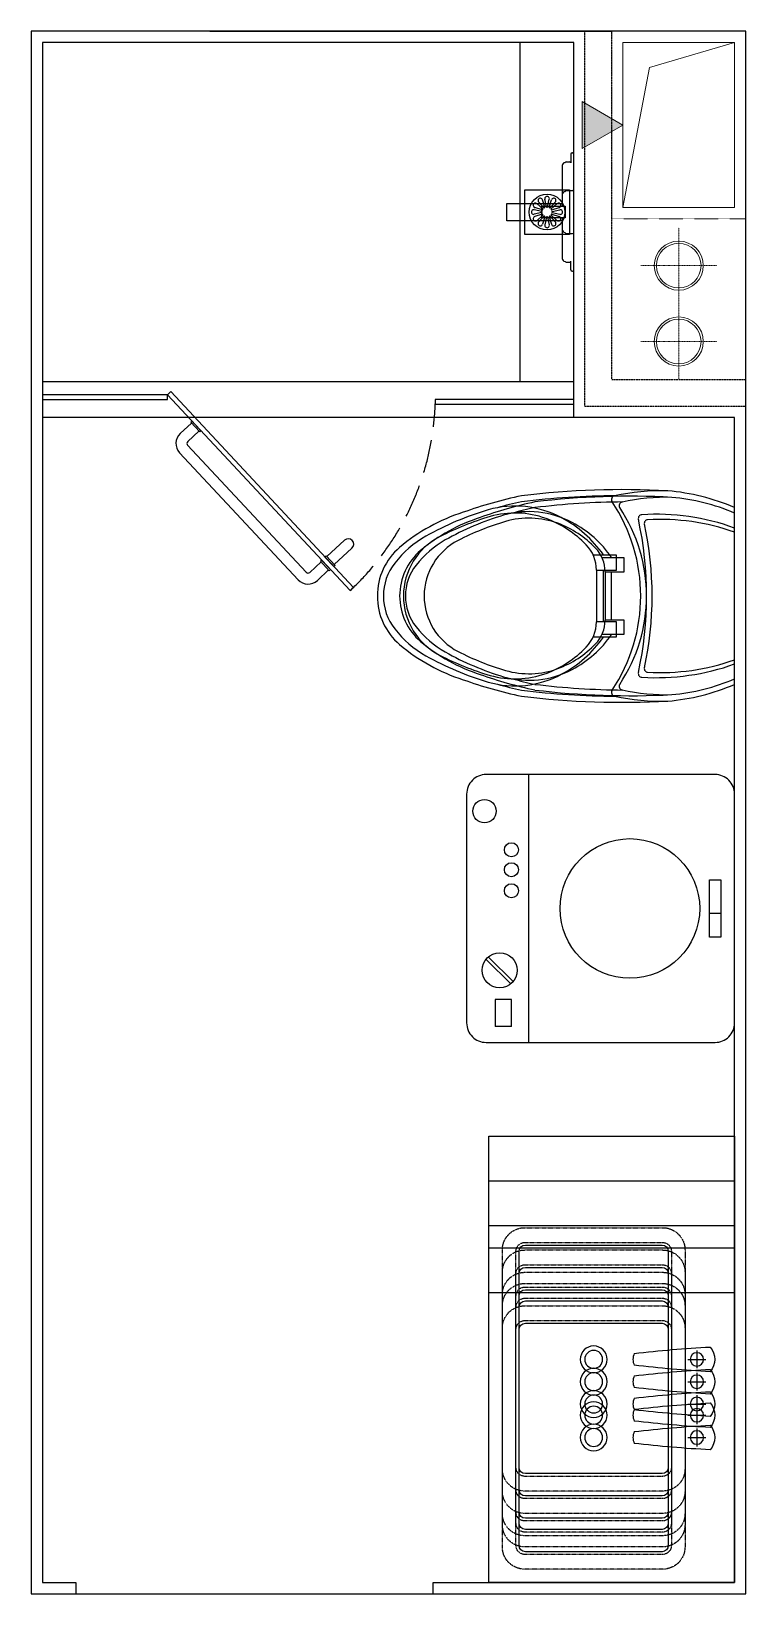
# Model space of a CAD drawing. Header units: millimetres. Extents: x 0 to 1600, y 0 to 3500.
import ezdxf

# ---------------------------------------------------------------- set-up
doc = ezdxf.new("R2010")
doc.units = ezdxf.units.MM
doc.linetypes.add('DASH', pattern=[0.35, 0.25, -0.1])
doc.linetypes.add('DASHED2', pattern=[0.375, 0.25, -0.125])
for name, color, linetype in [('.P-不到顶玻璃隔断', 75, 'Continuous'), ('.P-卫生间台阶', 43, 'Continuous'), ('.PF-地漏', 30, 'Continuous'), ('.PF-洁具', 150, 'Continuous'), ('A-WALL-MOVE', 4, 'Continuous'), ('A-WINDOW', 2, 'Continuous'), ('A-厨卫装修线', 145, 'Continuous'), ('Sunac-地漏', 30, 'Continuous'), ('Sunac-小五金', 8, 'Continuous'), ('Sunac_水盆', 150, 'Continuous'), ('Sunac_洗衣机', 141, 'Continuous'), ('Sunac_门', 75, 'Continuous'), ('Sunac_马桶', 150, 'Continuous')]:
    doc.layers.add(name, color=color, linetype=linetype)
doc.layers.add('A-排气道', color=12, linetype='Continuous', lineweight=18)
doc.layers.add('Sunac_立管', color=80, linetype='Continuous', lineweight=18)

# ---------------------------------------------------------------- blocks, each defined once
blk = doc.blocks.new('A$C04FB5E3C')
at = {"layer": '.PF-洁具', "color": 250, "linetype": 'DASH', "ltscale": 0.5}
for p, q in [((385.5, 295), (76.5, 295)), ((26.5, 245), (26.5, -245)), ((435.5, -245), (435.5, 245)), ((76.5, -295), (385.5, -295))]:
    blk.add_line(p, q, dxfattribs=at)
at = {"layer": '.PF-洁具'}
for p, q in [((384, 256), (78, 256)), ((64, 242), (64, -242)), ((398, -242), (398, 242)), ((78, -256), (384, -256))]:
    blk.add_line(p, q, dxfattribs=at)
at = {"layer": '.PF-洁具', "color": 250, "linetype": 'ByBlock', "ltscale": 0.1}
blk.add_line((20, 0), (-20, 0), dxfattribs=at)
at = {"layer": '.PF-洁具', "color": 250}
blk.add_line((0, 20), (0, -20), dxfattribs=at)
at = {"layer": '.PF-洁具', "color": 250, "linetype": 'DASH', "ltscale": 0.5}
blk.add_lwpolyline([(77, -262), (385, -262, 0.414214), (405, -242), (405, 242, 0.414214), (385, 262), (77, 262, 0.414214), (57, 242), (57, -242, 0.414214)], format="xyb", close=True, dxfattribs=at)
at = {"layer": '.PF-洁具'}
blk.add_lwpolyline([(140.3, 13.1, -0.204812), (140.3, -13.1, 253478688076.269409)], format="xyb", dxfattribs=at)
at = {"layer": '.PF-洁具', "color": 250, "linetype": 'ByBlock', "ltscale": 0.1}
blk.add_circle((0, 0), 15, dxfattribs=at)
at = {"layer": '.PF-洁具'}
blk.add_circle((231, 0), 30, dxfattribs=at)
at = {"layer": '.PF-洁具', "color": 250}
blk.add_circle((231, 0), 20, dxfattribs=at)
at = {"layer": '.PF-洁具', "color": 250, "linetype": 'DASH', "ltscale": 0.5}
for centre, start, end in [((76.5, 245), 90, 180), ((385.5, 245), 0, 90), ((76.5, -245), 180, 270), ((385.5, -245), 270, 0)]:
    blk.add_arc(centre, 50, start, end, dxfattribs=at)
at = {"layer": '.PF-洁具'}
for centre, radius, start, end in [((78, 242), 14, 90, 180), ((384, 242), 14, 0, 90), ((-162.4, -2543), 2574, 83.2453, 87.0506), ((-162.4, 2543), 2574, 272.9494, 276.7547), ((78, -242), 14, 180, 270), ((384, -242), 14, 270, 0)]:
    blk.add_arc(centre, radius, start, end, dxfattribs=at)
at = {"layer": '.PF-洁具', "linetype": 'ByBlock', "ltscale": 0.1}
blk.add_arc((3.1, 0), 43.1, 140.1519, 219.8481, dxfattribs=at)
blk = doc.blocks.new('台盆750')
at = {"layer": 'Sunac_水盆', "ltscale": 0.5}
blk.add_lwpolyline([(-550, 0), (-550, 750), (0, 750), (0, 0)], close=True, dxfattribs=at)
at = {"layer": 'Sunac_水盆', "xscale": -1}
blk.add_blockref('A$C04FB5E3C', (-84.5, 375), dxfattribs=at)
blk = doc.blocks.new('lyt')
for p, q in [((-19.5, 129.7), (-19.5, -129.7)), ((-15.6, 132.3), (-16.9, 132.3)), ((-13, 129.7), (-13, 130.3)), ((-13, 129.7), (-13, 110)), ((-2.6, 112.6), (-10.4, 112.6)), ((0, 110.5), (-0.1, 110.5)), ((6.5, 13), (6.5, 104)), ((-2.6, 48.1), (-16.9, 48.1)), ((0, -13), (0, 13)), ((0, 13), (52, 13)), ((6.5, 19.5), (130.5, 19.5)), ((52, 13), (52, -13)), ((130.5, 19.5), (130.5, -19.5)), ((52, -13), (0, -13)), ((6.5, -104), (6.5, -13)), ((130.5, -19.5), (6.5, -19.5)), ((-2.6, -48.1), (-16.9, -48.1)), ((-15.6, -132.3), (-16.9, -132.3)), ((-13, -129.7), (-13, -110)), ((-2.6, -112.6), (-10.4, -112.6)), ((0, -110.5), (-0.1, -110.5))]:
    blk.add_line(p, q)
for centre, radius, start, end in [((-16.9, 129.7), 2.6, 90, 180), ((-15.6, 129.7), 2.6, 0, 90), ((-10.4, 110), 2.6, 90, 180), ((-2.6, 110), 2.6, 0, 90), ((0, 104), 6.5, 0, 90), ((-16.9, 45.5), 2.6, 90, 180), ((-2.6, 45.5), 2.6, 0, 90), ((0, 39), 6.5, 0, 90), ((-16.9, -45.5), 2.6, 180, 270), ((-2.6, -45.5), 2.6, 270, 0), ((0, -39), 6.5, 270, 0), ((0, -104), 6.5, 270, 0), ((-16.9, -129.7), 2.6, 180, 270), ((-15.6, -129.7), 2.6, 270, 0), ((-10.4, -110), 2.6, 180, 270), ((-2.6, -110), 2.6, 270, 0)]:
    blk.add_arc(centre, radius, start, end)
blk = doc.blocks.new('地漏')
at = {"layer": '.PF-地漏'}
for p, q in [((-50, -50), (-50, 50)), ((-50, 50), (50, 50)), ((-50, -50), (-50, 50)), ((-50, 50), (50, 50)), ((50, 50), (50, -50)), ((50, 50), (50, -50)), ((50, -50), (-50, -50)), ((50, -50), (-50, -50))]:
    blk.add_line(p, q, dxfattribs=at)
at = {"layer": '.PF-地漏', "color": 251}
for p, q in [((-11.7, 1.3), (-28.5, 5)), ((-11.7, 1.3), (-28.5, 5)), ((-10.7, 4.7), (-27.2, 9.9)), ((-10.7, 4.7), (-27.2, 9.9)), ((-9.4, 6.9), (-22.2, 18.6)), ((-9.4, 6.9), (-22.2, 18.6)), ((-6.9, 9.4), (-18.6, 22.2)), ((-6.9, 9.4), (-18.6, 22.2)), ((-4.7, 10.7), (-9.9, 27.2)), ((-4.7, 10.7), (-9.9, 27.2)), ((-1.3, 11.7), (-5, 28.5)), ((-1.3, 11.7), (-5, 28.5)), ((1.3, 11.7), (5, 28.5)), ((1.3, 11.7), (5, 28.5)), ((4.7, 10.7), (9.9, 27.2)), ((4.7, 10.7), (9.9, 27.2)), ((6.9, 9.4), (18.6, 22.2)), ((6.9, 9.4), (18.6, 22.2)), ((9.4, 6.9), (22.2, 18.6)), ((9.4, 6.9), (22.2, 18.6)), ((10.7, 4.7), (27.2, 9.9)), ((10.7, 4.7), (27.2, 9.9)), ((11.7, 1.3), (28.5, 5)), ((11.7, 1.3), (28.5, 5)), ((-11.7, -1.3), (-28.5, -5)), ((-11.7, -1.3), (-28.5, -5)), ((-10.7, -4.7), (-27.2, -9.9)), ((-10.7, -4.7), (-27.2, -9.9)), ((-9.4, -6.9), (-22.2, -18.6)), ((-9.4, -6.9), (-22.2, -18.6)), ((-6.9, -9.4), (-18.6, -22.2)), ((-6.9, -9.4), (-18.6, -22.2)), ((-4.7, -10.7), (-9.9, -27.2)), ((-4.7, -10.7), (-9.9, -27.2)), ((-1.3, -11.7), (-5, -28.5)), ((-1.3, -11.7), (-5, -28.5)), ((1.3, -11.7), (5, -28.5)), ((1.3, -11.7), (5, -28.5)), ((4.7, -10.7), (9.9, -27.2)), ((4.7, -10.7), (9.9, -27.2)), ((6.9, -9.4), (18.6, -22.2)), ((6.9, -9.4), (18.6, -22.2)), ((9.4, -6.9), (22.2, -18.6)), ((9.4, -6.9), (22.2, -18.6)), ((10.7, -4.7), (27.2, -9.9)), ((10.7, -4.7), (27.2, -9.9)), ((11.7, -1.3), (28.5, -5)), ((11.7, -1.3), (28.5, -5))]:
    blk.add_line(p, q, dxfattribs=at)
blk.add_circle((0, 0), 40, dxfattribs=at)
blk.add_circle((0, 0), 40, dxfattribs=at)
for centre, radius, start, end in [((-29.8, 0), 5.18, 74.9995, 285), ((-29.8, 0), 5.18, 74.9995, 285), ((-25.8, 14.9), 5.18, 44.9995, 255), ((-25.8, 14.9), 5.18, 44.9995, 255), ((-14.9, 25.8), 5.18, 14.9995, 225), ((-14.9, 25.8), 5.18, 14.9995, 225), ((-12, 0), 1.34, 285, 75.0009), ((-12, 0), 1.34, 285, 75.0009), ((-10.4, 6), 1.34, 255, 45.0009), ((-10.4, 6), 1.34, 255, 45.0009), ((-6, 10.4), 1.34, 225, 15.0009), ((-6, 10.4), 1.34, 225, 15.0009), ((0, 29.8), 5.18, 344.9995, 195), ((0, 29.8), 5.18, 344.9995, 195), ((0, 12), 1.34, 195, 345.0009), ((0, 12), 1.34, 195, 345.0009), ((6, 10.4), 1.34, 165, 315.0009), ((6, 10.4), 1.34, 165, 315.0009), ((10.4, 6), 1.34, 135, 285.0009), ((10.4, 6), 1.34, 135, 285.0009), ((14.9, 25.8), 5.18, 314.9995, 165), ((14.9, 25.8), 5.18, 314.9995, 165), ((12, 0), 1.34, 105, 255.0009), ((12, 0), 1.34, 105, 255.0009), ((25.8, 14.9), 5.18, 284.9995, 135), ((25.8, 14.9), 5.18, 284.9995, 135), ((29.8, 0), 5.18, 254.9995, 105), ((29.8, 0), 5.18, 254.9995, 105), ((-25.8, -14.9), 5.18, 104.9995, 315), ((-25.8, -14.9), 5.18, 104.9995, 315), ((-14.9, -25.8), 5.18, 134.9995, 345), ((-14.9, -25.8), 5.18, 134.9995, 345), ((-10.4, -6), 1.34, 315, 105.0009), ((-10.4, -6), 1.34, 315, 105.0009), ((-6, -10.4), 1.34, 345, 135.0009), ((-6, -10.4), 1.34, 345, 135.0009), ((0, -29.8), 5.18, 164.9995, 15), ((0, -29.8), 5.18, 164.9995, 15), ((0, -12), 1.34, 15, 165.0009), ((0, -12), 1.34, 15, 165.0009), ((6, -10.4), 1.34, 45, 195.0009), ((6, -10.4), 1.34, 45, 195.0009), ((10.4, -6), 1.34, 75, 225.0009), ((10.4, -6), 1.34, 75, 225.0009), ((14.9, -25.8), 5.18, 194.9995, 45), ((14.9, -25.8), 5.18, 194.9995, 45), ((25.8, -14.9), 5.18, 224.9995, 75), ((25.8, -14.9), 5.18, 224.9995, 75)]:
    blk.add_arc(centre, radius, start, end, dxfattribs=at)
blk = doc.blocks.new('Sunac_地漏五金')
at = {"layer": 'Sunac-地漏', "extrusion": (0, 0, -1), "xscale": -1, "zscale": -1, "rotation": 270}
blk.add_blockref('地漏', (60, 0), dxfattribs=at)
at = {"layer": 'Sunac-小五金', "ltscale": 0.5, "extrusion": (0, 0, -1), "xscale": -1, "zscale": -1, "rotation": 180}
blk.add_blockref('lyt', (19.5, 0), dxfattribs=at)
blk = doc.blocks.new('立管_170_170')
at = {"layer": 'Sunac_立管', "linetype": 'DASH', "ltscale": 0.2}
for p, q in [((0, 85), (0, -85)), ((-85, 0), (85, 0))]:
    blk.add_line(p, q, dxfattribs=at)
at = {"layer": 'Sunac_立管'}
for radius in [55, 50]:
    blk.add_circle((0, 0), radius, dxfattribs=at)
blk = doc.blocks.new('Sunac_淋浴房门')
for p in [(0, 0), (424.3, -424.3)]:
    blk.add_point(p)
at = {"layer": 'Sunac_门'}
for p, q in [((0, 0), (10, 0, 0)), ((0, -600, 0), (0, 0)), ((10, -600, 0), (10, 0, 0)), ((0, -600), (10, -600))]:
    blk.add_line(p, q, dxfattribs=at)
at = {"layer": 'Sunac_门', "color": 250}
for p, q in [((-38.3, -83.2, 0), (-4, -83.2, 0)), ((-4, -80.8, 0), (-0.1, -80.8, 0)), ((-4, -110.2, 0), (-4, -80.8, 0)), ((-0.1, -80.8, 0), (-0.1, -110.2, 0)), ((-68.7, -502.8, 0), (-68.7, -113.6, 0)), ((-44.2, -113.6, 0), (-44.2, -502.8, 0)), ((-38.3, -107.7, 0), (-4, -107.7, 0)), ((-0.1, -110.2, 0), (-4, -110.2, 0)), ((-38.3, -508.7, 0), (-4, -508.7, 0)), ((-0.1, -506.3, 0), (-4, -506.3, 0)), ((-4, -506.3, 0), (-4, -535.7, 0)), ((-0.1, -535.7, 0), (-0.1, -506.3, 0)), ((9.7, -535.7, 0), (9.7, -506.3, 0)), ((9.7, -506.3, 0), (13.7, -506.3, 0)), ((13.7, -506.3, 0), (13.7, -535.7, 0)), ((13.7, -508.7, 0), (67.7, -508.7, 0)), ((-38.3, -533.2, 0), (-4, -533.2, 0)), ((-4, -535.7, 0), (-0.1, -535.7, 0)), ((13.7, -535.7, 0), (9.7, -535.7, 0)), ((67.8, -533.2, 0), (13.7, -533.2, 0))]:
    blk.add_line(p, q, dxfattribs=at)
at = {"layer": 'Sunac_门', "color": 250, "linetype": 'DASH', "ltscale": 300}
blk.add_arc((0, 0), 600, 270, 314.99, dxfattribs=at)
at = {"layer": 'Sunac_门', "color": 250}
blk.add_arc((67.8, -521, 0), 12.2, 270.0076, 90.0076, dxfattribs=at)
at = {"layer": 'Sunac_门', "color": 250, "extrusion": (-2.71207e-09, 9.54989e-10, 1)}
for centre, major_axis, start_param, end_param in [((-38.3, -113.6, 0), (-21.5, 21.5, 0), -0.785265, 0.785531), ((-38.3, -113.6, 0), (-4.16, 4.16, 0), -0.785265, 0.785531), ((-38.3, -502.8, 0), (21.5, 21.5, 0), 2.356328, 3.927124), ((-38.3, -502.8, 0), (4.16, 4.16, 0), 2.356328, 3.927124)]:
    blk.add_ellipse(centre, major_axis=major_axis, ratio=1, start_param=start_param, end_param=end_param, dxfattribs=at)
blk = doc.blocks.new('Sunac_台盆650')
at = {"layer": 'Sunac_水盆', "ltscale": 0.5}
blk.add_lwpolyline([(-550, 0), (-550, 650), (0, 650), (0, 0)], close=True, dxfattribs=at)
at = {"layer": 'Sunac_水盆', "xscale": -1}
blk.add_blockref('A$C04FB5E3C', (-84.5, 325), dxfattribs=at)
blk = doc.blocks.new('Sunac_台盆800')
at = {"layer": 'Sunac_水盆', "ltscale": 0.5}
blk.add_lwpolyline([(-550, 0), (-550, 800), (0, 800), (0, 0)], close=True, dxfattribs=at)
at = {"layer": 'Sunac_水盆', "xscale": -1}
blk.add_blockref('A$C04FB5E3C', (-84.5, 400), dxfattribs=at)
blk = doc.blocks.new('Sunac_台盆900')
at = {"layer": 'Sunac_水盆', "ltscale": 0.5}
blk.add_lwpolyline([(-550, 0), (-550, 900), (0, 900), (0, 0)], close=True, dxfattribs=at)
at = {"layer": 'Sunac_水盆', "xscale": -1}
blk.add_blockref('A$C04FB5E3C', (-84.5, 450), dxfattribs=at)
blk = doc.blocks.new('Sunac_台盆1000')
at = {"layer": 'Sunac_水盆', "ltscale": 0.5}
blk.add_lwpolyline([(-550, 0), (-550, 1000), (0, 1000), (0, 0)], close=True, dxfattribs=at)
at = {"layer": 'Sunac_水盆', "xscale": -1}
blk.add_blockref('A$C04FB5E3C', (-84.5, 500), dxfattribs=at)
blk = doc.blocks.new('Sunac_马桶800')
at = {"layer": 'Sunac_马桶'}
blk.add_line((198, 0), (-198, 0), dxfattribs=at)
at = {"layer": 'Sunac_马桶', "color": 250, "linetype": 'ByBlock'}
for p, q in [((-92.1, -264.8), (-56.9, -264.8)), ((-92.1, -316.8), (-92.1, -264.8)), ((-56.9, -264.8), (-56.9, -309.3)), ((56.9, -264.8), (92.1, -264.8)), ((56.9, -309.3), (56.9, -264.8)), ((92.1, -264.8), (92.1, -316.8)), ((-58.1, -309.3), (58.1, -309.3)), ((56.9, -293.7), (-56.9, -293.7))]:
    blk.add_line(p, q, dxfattribs=at)
at = {"layer": 'Sunac_马桶'}
for centre, radius, start, end in [((250.3, -192), 487.7, 156.8161, 175.0321), ((-250.3, -192), 487.7, 4.9679, 23.1839), ((1658.3, -250.2), 1896.5, 176.9639, 186.8656), ((255.2, -163.1), 491, 178.4417, 192.437), ((-255.2, -163.1), 491, 347.5629, 1.558), ((-1658.3, -250.2), 1896.5, 353.1344, 3.036), ((0, -589.5), 379.3, 56.167, 123.833), ((-215.9, -267.4), 8.47, 189.7713, 303.8331), ((215.9, -267.4), 8.47, 236.167, 350.2287), ((795.2, -257.9), 1043.1, 192.1213, 199.5996), ((-795.2, -257.9), 1043.1, 340.4004, 347.8787), ((212.5, -479.9), 419.9, 197.7237, 220.0528), ((-212.5, -479.9), 419.9, 319.9472, 342.2763), ((0, -656.1), 143.9, 220.8335, 319.1665)]:
    blk.add_arc(centre, radius, start, end, dxfattribs=at)
at = {"layer": 'Sunac_马桶', "color": 250, "linetype": 'ByBlock'}
for centre, radius, start, end in [((337.9, -176.3), 520.9, 160.2178, 183.4613), ((-337.9, -176.3), 520.9, 356.5386, 19.7822), ((-173.6, -207.1), 8.47, 184.2381, 282.304), ((0, -1002.9), 806, 77.6962, 102.3038), ((173.6, -207.1), 8.47, 257.6962, 355.7619), ((1671.8, -250.2), 1896.5, 180.4947, 186.8656), ((-1671.8, -250.2), 1896.5, 353.1344, 359.5053), ((55.4, -508.1), 260.2, 124.5259, 152.5265), ((-58.1, -390.6), 81.3, 90, 133.9968), ((58.1, -390.6), 81.3, 46.0032, 90), ((-55.4, -508.1), 260.2, 27.4735, 55.4741), ((55.4, -508.1), 244.6, 133.9968, 159.4423), ((-55.4, -508.1), 244.6, 20.5577, 46.0032), ((18, -491.5), 219.4, 151.8794, 195.9425), ((-18, -491.5), 219.4, 344.0575, 28.1206), ((18, -491.5), 203.7, 160.1349, 195.9191), ((-18, -491.5), 203.7, 344.0809, 19.8651), ((794.8, -257.5), 1029.5, 192.3041, 195.3816), ((-794.8, -257.5), 1029.5, 344.6184, 347.6959), ((456.3, -358.7), 677.3, 196.5593, 209.3999), ((456.3, -358.7), 661.7, 196.5666, 207.1313), ((-456.3, -358.7), 661.7, 332.8687, 343.4334), ((-456.3, -358.7), 677.3, 330.6001, 343.4407), ((0, -592.5), 149, 207.1313, 332.8687), ((67, -578.5), 230.3, 209.3045, 232.3768), ((-67, -578.5), 230.3, 307.6232, 330.6955), ((0, -667.9), 118.6, 231.6356, 270), ((0, -667.9), 118.6, 270, 308.3644)]:
    blk.add_arc(centre, radius, start, end, dxfattribs=at)
blk = doc.blocks.new('Sunac_洗衣机')
at = {"layer": 'Sunac_洗衣机', "color": 251}
for p, q in [((-461.4, 300), (-461.4, -300)), ((-30.7, -11.2), (-56.2, -11.2)), ((-501.3, -168.9), (-555.5, -114.7)), ((-496.1, -163.8), (-550.4, -109.5)), ((-499.8, -203.8), (-536.5, -203.8)), ((-536.5, -203.8), (-536.5, -264)), ((-499.8, -264), (-499.8, -203.8)), ((-499.8, -264), (-536.5, -264))]:
    blk.add_line(p, q, dxfattribs=at)
at = {"layer": 'Sunac_洗衣机'}
blk.add_lwpolyline([(-600, 256.4), (-600, -256.4, 0.414214), (-556.4, -300), (-43.6, -300, 0.414214), (0, -256.4), (0, 256.4, 0.414214), (-43.6, 300), (-556.4, 300, 0.414214)], format="xyb", close=True, dxfattribs=at)
at = {"layer": 'Sunac_洗衣机', "color": 251}
blk.add_lwpolyline([(-56.2, -64), (-56.2, 64), (-30.7, 64), (-30.7, -64)], close=True, dxfattribs=at)
for centre, radius in [((-560, 217.9), 26.2), ((-499.8, 131.5), 15.7), ((-234.5, 0), 156.4), ((-499.8, 86.9), 15.7), ((-499.8, 39.8), 15.7), ((-526, -138.3), 39.3)]:
    blk.add_circle(centre, radius, dxfattribs=at)
blk = doc.blocks.new('Sunac_马桶750')
at = {"layer": 'Sunac_马桶'}
blk.add_line((185.7, 0), (-185.7, 0), dxfattribs=at)
at = {"layer": 'Sunac_马桶', "color": 250, "linetype": 'ByBlock'}
for p, q in [((-86.4, -248.2), (-53.3, -248.2)), ((-86.4, -297), (-86.4, -248.2)), ((-53.3, -248.2), (-53.3, -290)), ((53.3, -275.4), (-53.3, -275.4)), ((53.3, -248.2), (86.4, -248.2)), ((53.3, -290), (53.3, -248.2)), ((86.4, -248.2), (86.4, -297)), ((-54.4, -290), (54.4, -290))]:
    blk.add_line(p, q, dxfattribs=at)
at = {"layer": 'Sunac_马桶'}
for centre, radius, start, end in [((234.6, -180), 457.2, 156.8161, 175.0321), ((-234.6, -180), 457.2, 4.9679, 23.1839), ((1554.6, -234.6), 1778, 176.9639, 186.8656), ((239.2, -152.9), 460.3, 178.4417, 192.437), ((-239.2, -152.9), 460.3, 347.5629, 1.558), ((-1554.6, -234.6), 1778, 353.1344, 3.036), ((0, -552.7), 355.6, 56.167, 123.833), ((-202.4, -250.7), 7.94, 189.7713, 303.8331), ((202.4, -250.7), 7.94, 236.167, 350.2287), ((745.5, -241.8), 977.9, 192.1213, 199.5996), ((-745.5, -241.8), 977.9, 340.4004, 347.8787), ((199.3, -449.9), 393.7, 197.7237, 220.0528), ((-199.3, -449.9), 393.7, 319.9472, 342.2763), ((0, -615.1), 134.9, 220.8335, 319.1665)]:
    blk.add_arc(centre, radius, start, end, dxfattribs=at)
at = {"layer": 'Sunac_马桶', "color": 250, "linetype": 'ByBlock'}
for centre, radius, start, end in [((316.8, -165.3), 488.3, 160.2178, 183.4613), ((-316.8, -165.3), 488.3, 356.5386, 19.7822), ((-162.7, -194.2), 7.94, 184.2381, 282.304), ((0, -940.2), 755.6, 77.6962, 102.3038), ((162.7, -194.2), 7.94, 257.6962, 355.7619), ((1567.3, -234.6), 1778, 180.4947, 186.8656), ((51.9, -476.4), 244, 124.5259, 152.5265), ((-51.9, -476.4), 244, 27.4735, 55.4741), ((-1567.3, -234.6), 1778, 353.1344, 359.5053), ((51.9, -476.4), 229.3, 133.9968, 159.4423), ((-54.4, -366.2), 76.2, 90, 133.9968), ((54.4, -366.2), 76.2, 46.0032, 90), ((-51.9, -476.4), 229.3, 20.5577, 46.0032), ((16.8, -460.7), 205.7, 151.8794, 195.9425), ((-16.8, -460.7), 205.7, 344.0575, 28.1206), ((16.8, -460.7), 191, 160.1349, 195.9191), ((-16.8, -460.7), 191, 344.0809, 19.8651), ((745.1, -241.4), 965.2, 192.3041, 195.3816), ((-745.1, -241.4), 965.2, 344.6184, 347.6959), ((427.8, -336.2), 635, 196.5593, 209.3999), ((427.8, -336.2), 620.4, 196.5666, 207.1313), ((-427.8, -336.2), 620.4, 332.8687, 343.4334), ((-427.8, -336.2), 635, 330.6001, 343.4407), ((0, -555.4), 139.7, 207.1313, 332.8687), ((62.8, -542.3), 215.9, 209.3045, 232.3768), ((-62.8, -542.3), 215.9, 307.6232, 330.6955), ((0, -626.2), 111.1, 231.6356, 270), ((0, -626.2), 111.1, 270, 308.3644)]:
    blk.add_arc(centre, radius, start, end, dxfattribs=at)

msp = doc.modelspace()

# ---------------------------------------------------------------- hatches: boundary and pattern name
at = {"layer": 'A-排气道', "ltscale": 0.5}
msp.add_hatch(color=256, dxfattribs=at).paths.add_polyline_path([(1325, 3290), (1233.9, 3237.4), (1233.9, 3342.6)])

# ---------------------------------------------------------------- linework, layer by layer
at = {"layer": '.P-不到顶玻璃隔断'}
for points in [[(25, 2675), (305, 2675), (305, 2685.9), (25, 2685.9)], [(1215, 2675), (904.6, 2675), (904.6, 2665), (1215, 2665)]]:
    msp.add_lwpolyline(points, dxfattribs=at)
at = {"layer": '.P-卫生间台阶'}
msp.add_line((1095, 2715), (1095, 3475), dxfattribs=at)
for points in [[(1215, 2715), (25, 2715)], [(1215, 2635), (25, 2635)]]:
    msp.add_lwpolyline(points, dxfattribs=at)
at = {"layer": 'A-WALL-MOVE', "linetype": 'DASH'}
for p, q in [((1240, 2660), (1240, 3500)), ((1300, 2720), (1300, 3500)), ((1300, 2720), (1600, 2720)), ((1240, 2660), (1600, 2660))]:
    msp.add_line(p, q, dxfattribs=at)
at = {"layer": 'A-WALL-MOVE'}
msp.add_lwpolyline([(0, 0), (1600, 0), (1600, 3500), (0, 3500)], close=True, dxfattribs=at)
at = {"layer": 'A-WINDOW', "extrusion": (0, 0, -1)}
for p, q in [((400, 3500), (1300, 3500)), ((100, 0), (900, 0))]:
    msp.add_line(p, q, dxfattribs=at)
at = {"layer": 'A-厨卫装修线', "color": 6}
msp.add_lwpolyline([(900, 0), (900, 25), (1575, 25), (1575, 2635), (1215, 2635), (1215, 3475), (25, 3475), (25, 25), (100, 25), (100, 0)], dxfattribs=at)
at = {"layer": 'A-排气道', "linetype": 'DASHED2'}
msp.add_lwpolyline([(1300, 3080), (1300, 3500), (1600, 3500), (1600, 3080)], close=True, dxfattribs=at)
at = {"layer": 'A-排气道', "ltscale": 0.5}
for points in [[(1325, 3105), (1325, 3475), (1575, 3475), (1575, 3105)], [(1325, 3290), (1233.9, 3237.4), (1233.9, 3342.6)]]:
    msp.add_lwpolyline(points, close=True, dxfattribs=at)
msp.add_lwpolyline([(1325, 3105), (1384.5, 3418.8), (1575, 3475)], dxfattribs=at)

# ---------------------------------------------------------------- block references
for name, p in [('Sunac_地漏五金', (1215, 3095)), ('立管_170_170', (1450, 2975)), ('立管_170_170', (1450, 2805)), ('Sunac_洗衣机', (1575, 1535)), ('Sunac_台盆1000', (1575, 25)), ('Sunac_台盆900', (1575, 25)), ('Sunac_台盆800', (1575, 25)), ('台盆750', (1575, 25)), ('Sunac_台盆650', (1575, 25))]:
    msp.add_blockref(name, p)
for name, p, rotation in [('Sunac_淋浴房门', (305, 2685.9), 43.00000000004788), ('Sunac_马桶800', (1575, 2235), 270), ('Sunac_马桶750', (1575, 2235), 269.9965763995568)]:
    msp.add_blockref(name, p, dxfattribs=dict(rotation=rotation))

doc.saveas('drawing.dxf')
